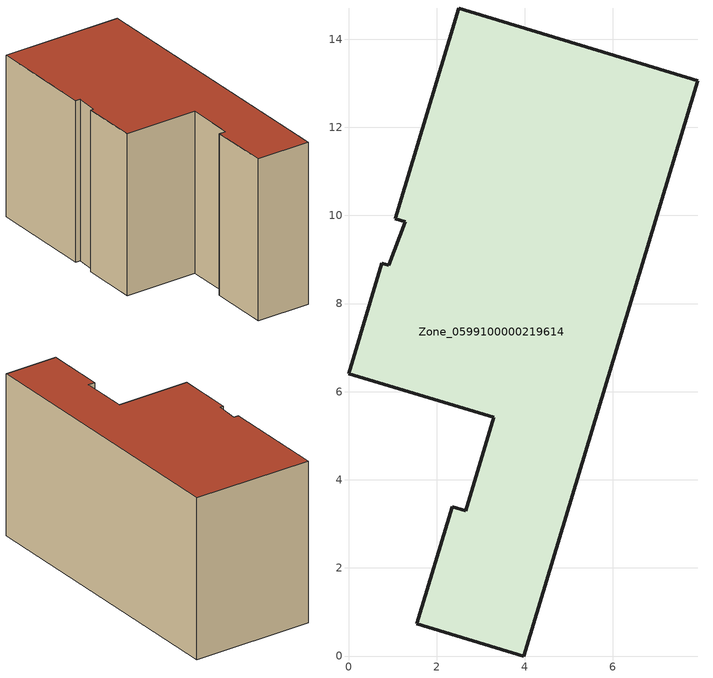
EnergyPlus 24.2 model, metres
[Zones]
Zone_0599100000219614
 floor ground (C_G): 1.06,9.93 2.5,14.71 7.93,13.06 3.98,0 1.55,0.73 2.35,3.39 2.66,3.3 3.3,5.42 0,6.41 0.76,8.92 0.91,8.87 1.28,9.86 z0
 wall outside (C_F): 2.5,14.71 1.06,9.93 1.28,9.86 0.91,8.87 0.76,8.92 0,6.41 3.3,5.42 2.66,3.3 2.35,3.39 1.55,0.73 3.98,0 7.93,13.06 2.5,14.71 z0:7.58
 roof outside (C_R): 1.28,9.86 0.91,8.87 0.76,8.92 0,6.41 3.3,5.42 2.66,3.3 2.35,3.39 1.55,0.73 3.98,0 7.93,13.06 2.5,14.71 1.06,9.93 z7.58
[BUILDING]
Pand.0599100000219614: North Axis=0; Terrain=City; Loads Convergence Tolerance Value=0.04; Temperature Convergence Tolerance Value=0.4; Solar Distribution=FullExterior; Maximum Number of Warmup Days=25; Minimum Number of Warmup Days=1
[Site:Location]
Rotterdam.The.Hague.AP_ZH_NLD Design_Conditions: Latitude=51.96; Longitude=4.45; Time Zone=1; Elevation=-4.5
[SITE:GROUNDTEMPERATURE:BUILDINGSURFACE]
18, 18, 18, 18, 18, 18, 18, 18, 18, 18, 18, 18
[MATERIAL] Thermal Absorptance=0.9; Solar Absorptance=0.7; Visible Absorptance=0.7
Name | Roughness | Thickness | Conductivity | Density | Specific Heat
G.TC.1975-1991 | MediumSmooth | 0.15 | 0.288461 | 540 | 1210
F.TC.1975-1991 | Rough | 0.3 | 0.230769 | 1920 | 840
R.TC.1975-1991 | MediumRough | 0.2 | 0.153846 | 1500 | 1000
[CONSTRUCTION]
C_G: G.TC.1975-1991
C_F: F.TC.1975-1991
C_R: R.TC.1975-1991
[ZONE]
Zone_0599100000219614: Type=1; Multiplier=1; Ceiling Height=Autocalculate; Volume=Autocalculate; Floor Area=autocalculate; Part of Total Floor Area=Yes
[ZONEINFILTRATION:DESIGNFLOWRATE]
Infil_Zone_0599100000219614: Zone or ZoneList or Space or SpaceList=Zone_0599100000219614; Schedule=AlwaysOn; Design Flow Rate Calculation Method=Flow/Area; Flow Rate per Floor Area=0.003; Constant Term Coefficient=1; Temperature Term Coefficient=0; Velocity Term Coefficient=0; Velocity Squared Term Coefficient=0
[HVACTEMPLATE:ZONE:IDEALLOADSAIRSYSTEM]
Zone_0599100000219614: Maximum Heating Supply Air Temperature=50; Minimum Cooling Supply Air Temperature=13; Maximum Heating Supply Air Humidity Ratio=0.0156; Minimum Cooling Supply Air Humidity Ratio=0.0077; Heating Limit=NoLimit; Cooling Limit=NoLimit; Dehumidification Control Type=ConstantSensibleHeatRatio; Cooling Sensible Heat Ratio=0.7; Dehumidification Setpoint=60; Humidification Control Type=None; Humidification Setpoint=30; Outdoor Air Method=None; Outdoor Air Flow Rate per Person=0.00944; Outdoor Air Flow Rate per Zone Floor Area=0; Outdoor Air Flow Rate per Zone=0; Demand Controlled Ventilation Type=None; Outdoor Air Economizer Type=NoEconomizer; Heat Recovery Type=None; Sensible Heat Recovery Effectiveness=0.7; Latent Heat Recovery Effectiveness=0.65
[ZONECONTROL:THERMOSTAT]
ThermostatControl_Zone_0599100000219614: Zone or ZoneList=Zone_0599100000219614; Control Type Schedule=DualSetpointControlType; Control 1=Thermostat_Zone_0599100000219614; Temperature Difference Between Cutout And Setpoint=0
[THERMOSTATSETPOINT:DUALSETPOINT]
Thermostat_Zone_0599100000219614: Heating Setpoint Temperature Schedule=HeatingSetpoint_Zone_0599100000219614; Cooling Setpoint Temperature Schedule=CoolingSetpoint_Zone_0599100000219614
[SCHEDULE:COMPACT]
HeatingSetpoint_Zone_0599100000219614: Through: 12/31, For: AllDays, Until: 24:00, 21
CoolingSetpoint_Zone_0599100000219614: Through: 12/31, For: AllDays, Until: 24:00, 24
DualSetpointControlType: Through: 12/31, For: AllDays, Until: 24:00, 4
AlwaysOn: Through: 12/31, For: AllDays, Until: 24:00, 1
